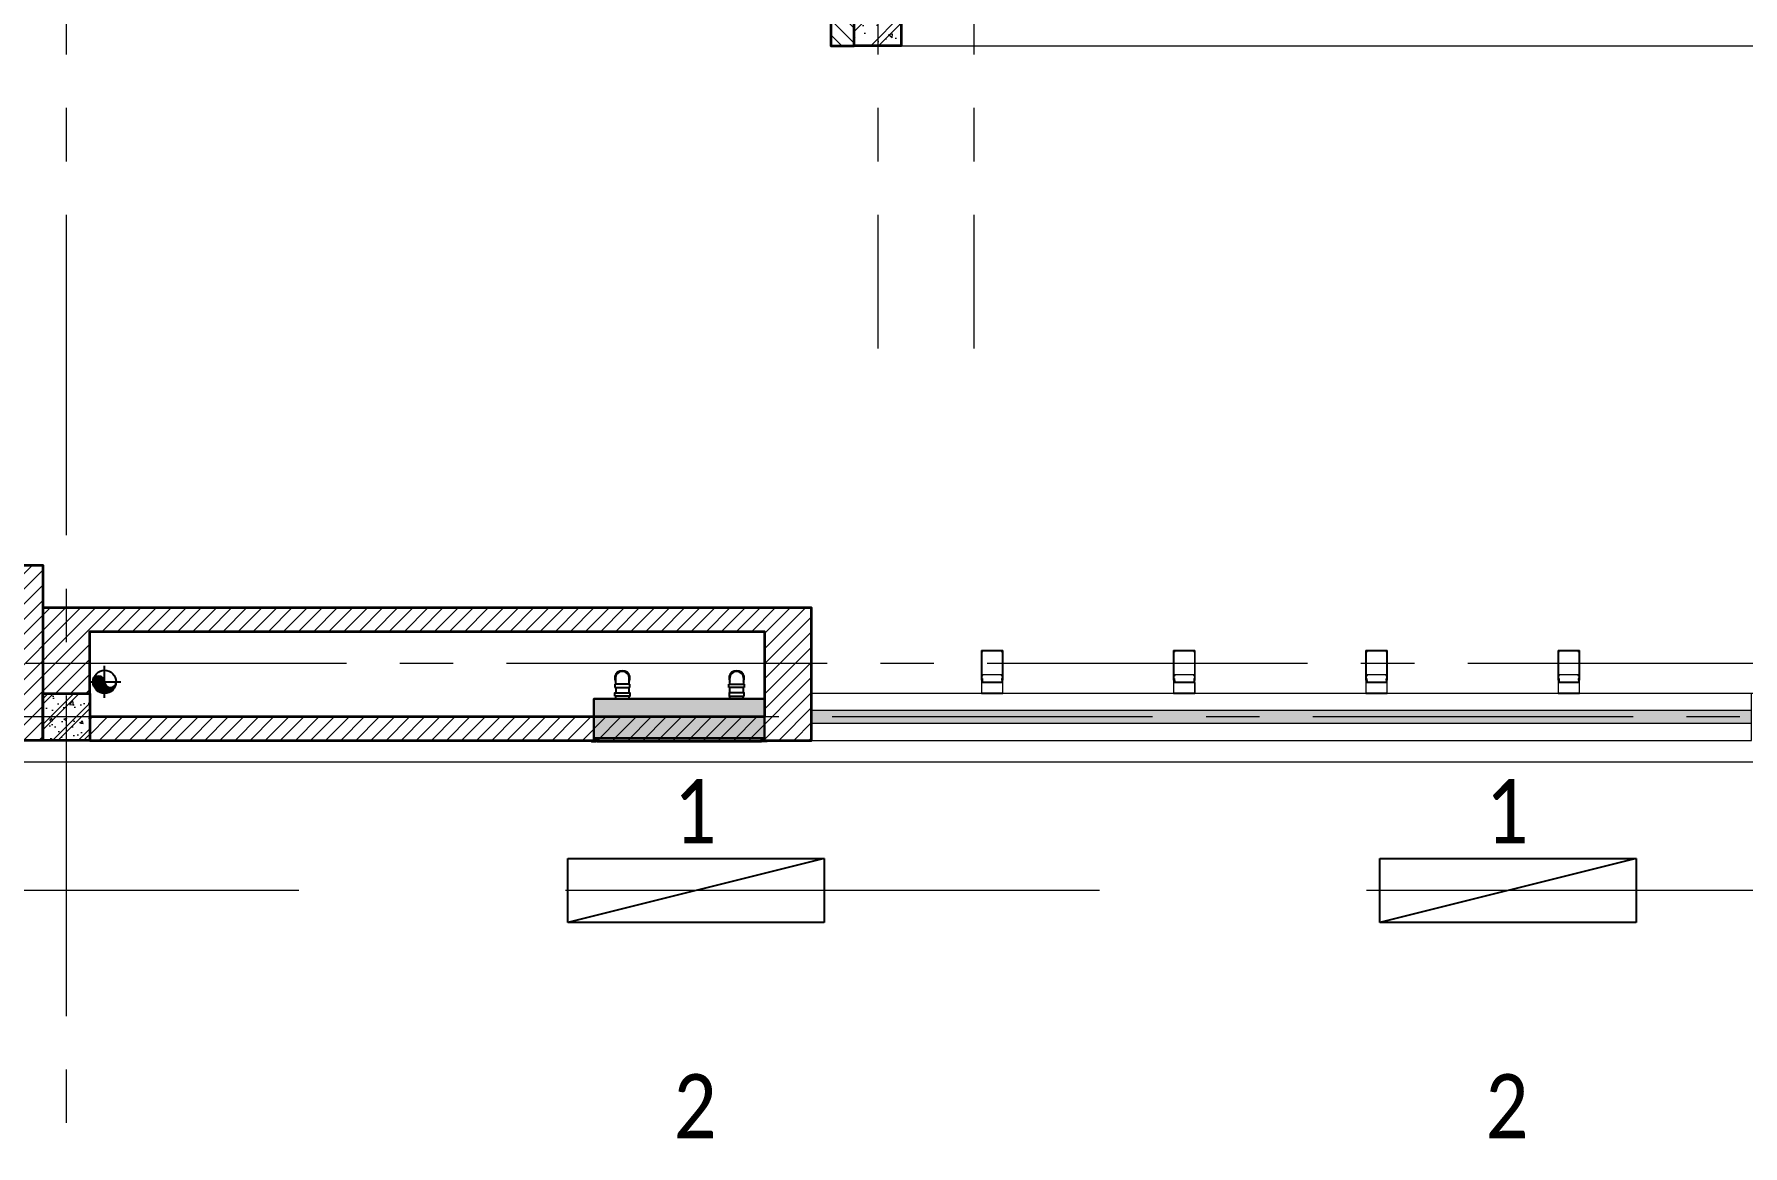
# Model space of a CAD drawing. Header units: millimetres. Extents: x 18326 to 214271, y -298828 to -198730.
# Drawn here: x 115197 to 123197, y -261587 to -256385 of the extents above; entities that cross this region are included whole.
import ezdxf
from ezdxf.enums import TextEntityAlignment as Align

# ---------------------------------------------------------------- set-up
doc = ezdxf.new("R2010")
doc.units = ezdxf.units.MM
doc.header["$LTSCALE"] = 20
doc.header["$MEASUREMENT"] = 0
for name, pattern in [('DASHED2', [0.375, 0.25, -0.125]), ('HIDDEN', [0.375, 0.25, -0.125]), ('xref LC GK$0$CENTER2', [1.125, 0.75, -0.125, 0.125, -0.125]), ('xref_mb.A4$0$2.Mat bang dien hinh$0$ACAD_ISO08W100', [36, 24, -3, 6, -3])]:
    doc.linetypes.add(name, pattern=pattern)
doc.layers.get('0').update_dxf_attribs({"lineweight": 0})
doc.layers.get('Defpoints').update_dxf_attribs({"color": 1, "lineweight": 25})
for name, color, linetype in [('!Cetech-TBD', 2, 'Continuous'), ('CDC-E-Note', 3, 'Continuous'), ('xref_mb.A4$0$1.TH_TM', 5, 'xref_mb.A4$0$TM'), ('xref_mb.A4$0$KV-Net thay 3', 251, 'Continuous')]:
    doc.layers.add(name, color=color, linetype=linetype)
for name, color, linetype, lineweight in [('0.MAU XANH- DAY DIEN', 3, 'HIDDEN', 20), ('xref LC GK$0$KV-Net truc', 251, 'xref LC GK$0$CENTER2', 9), ('xref_mb.A1$0$1', 1, 'Continuous', 25), ('xref_mb.A1$0$KV-Cat be tong', 6, 'Continuous', 35), ('xref_mb.A1$0$KV-Cat tuong', 4, 'Continuous', 35), ('xref_mb.A1$0$KV-Hatch', 179, 'Continuous', 5), ('xref_mb.A1$0$KV-Net thay 2', 8, 'Continuous', 13), ('xref_mb.A4$0$1', 1, 'Continuous', 25), ('xref_mb.A4$0$KV-Cat be tong', 6, 'Continuous', 35), ('xref_mb.A4$0$KV-Cat tuong', 4, 'Continuous', 35), ('xref_mb.A4$0$KV-Cat vat lieu', 11, 'Continuous', 20), ('xref_mb.A4$0$KV-Hatch', 179, 'Continuous', 5), ('xref_mb.A4$0$KV-Net thay 1', 9, 'Continuous', 20), ('xref_mb.A4$0$KV-Net thay 2', 8, 'Continuous', 13), ('xref_mb.A4$0$KV-Thiet bi', 59, 'Continuous', 9)]:
    doc.layers.add(name, color=color, linetype=linetype, lineweight=lineweight)
doc.styles.add('uv-abc', font='calibril.ttf', dxfattribs={"width": 0.85})
doc.styles.add('xref_mb.A4$0$TEXT LINE TYPE-UV ABC', font='uv-abc.shx')
doc.linetypes.add('xref_mb.A4$0$TM', pattern='A,16.5,-4,["M",xref_mb.A4$0$TEXT LINE TYPE-UV ABC,S=3,R=0,X=-1.3,Y=-1.3],-4', length=24.5)

# ---------------------------------------------------------------- blocks, each defined once
blk = doc.blocks.new('l57')
at = {"layer": '!Cetech-TBD'}
for p, q in [((-600, 150), (600, 150)), ((600, 150), (-600, -150)), ((-600, -150), (-600, 150)), ((600, 150), (600, -150)), ((600, -150), (-600, -150))]:
    blk.add_line(p, q, dxfattribs=at)
blk = doc.blocks.new('xref LC GK$0$LC')
at = {"layer": 'xref LC GK$0$KV-Net truc', "color": 8, "ltscale": 100}
for points in [[(85000, 10099.8), (85000, -85478.5)], [(88800, 10099.8), (88800, -49025.9)], [(89250, 10099.8), (89250, -49025.9)], [(117812.1, -50500), (79004.3, -50500)], [(175586.7, -50750), (-10253.1, -50750)]]:
    blk.add_lwpolyline(points, dxfattribs=at)
blk = doc.blocks.new('xref_mb.A1$0$cot22x22')
at = {"layer": 'xref_mb.A1$0$KV-Hatch'}
h = blk.add_hatch(dxfattribs=at)
h.set_pattern_fill('CHAU-02', color=8, scale=30, angle=90, pattern_type=2)
h.set_pattern_definition([(140, (0, 0), (18.82564, 215.17805), [22.5, -247.5]), (85, (0, 0), (-225.65764, -41.6254), [18, -198]), (190.4514, (1.57, 17.93), (-206.83186, 173.55281), [19.12206, -210.34263]), (136.1842, (-60, 4e-15), (49.6557, 320.17231), [33.75, -371.25]), (186.6356, (-55.86, 26.68), (-292.23536, 280.3988), [28.6831, -315.5139]), (81.1842, (-60, 4e-15), (-292.23558, 280.3986), [27, -297]), (111, (-45, 30), (120.78567, 179.07212), [22.5, -247.5]), (316, (-45, 30), (109.66194, 201.56464), [18, -198]), (161.4514, (-34.93, 44.92), (-96.75915, 252.06679), [19.12206, -210.34263]), (157.5, (0, 0), (-88.312339, -46.774855), [0, -195.6, 0, -201, 0, -198.75]), (94.5, (0, 0), (-114.030957, 85.005277), [0, -114.6, 0, -191.1, 0, -75.75]), (57.5, (-4e-15, -66.9), (6.766462, 160.14673), [0, -75, 0, -234, 0, -310.5]), (47.5, (-6e-15, -96.9), (-30.031495, 174.95585), [0, -97.5, 0, -155.4, 0, -220.5]), (45, (0, 0), (-90.156115, 90.156115), []), (45, (-36.75, 2e-15), (-90.156115, 90.156115), [])])
h.paths.add_polyline_path([(-301544.8, 85408.8), (-301544.8, 85628.8), (-301764.8, 85628.8), (-301764.8, 85408.8)])
at = {"layer": 'xref_mb.A1$0$KV-Cat be tong', "color": 8}
blk.add_lwpolyline([(-301764.8, 85628.8), (-301544.8, 85628.8), (-301544.8, 85408.8), (-301764.8, 85408.8)], close=True, dxfattribs=at)
blk = doc.blocks.new('xref_mb.A1$0$LCT1')
at = {"layer": 'xref_mb.A1$0$1', "color": 8}
blk.add_blockref('xref_mb.A1$0$cot22x22', (286204.8, -130718.8), dxfattribs=at)
blk = doc.blocks.new('xref_mb.A4$0$Mat cat lam be tong')
at = {"layer": 'xref_mb.A4$0$KV-Cat vat lieu', "color": 8, "lineweight": 0, "ltscale": 1000}
for p, q in [((-50, 0), (-50, 138.8)), ((-50, 138.8), (-48.3, 138.8)), ((-45.8, 132.9), (-48.8, 131.6)), ((-48.8, 131.6), (-48.8, 119.1)), ((48.8, 112), (-48.8, 112)), ((-48.8, 112), (-48.8, 7.1)), ((-48.3, 138.8), (-48, 143.8)), ((-46.5, 143.9), (-45.8, 132.9)), ((-43.7, 116.5), (-43.7, 116.5)), ((-42.9, 113.2), (42.9, 113.2)), ((43.7, 116.5), (43.7, 116.5)), ((45.5, 131.1), (44.5, 146)), ((45.5, 118.3), (45.5, 118.3)), ((45.7, 144.9), (46.6, 132.5)), ((48.8, 130.9), (45.8, 130.9)), ((47.1, 132.1), (47.8, 132.1)), ((48.3, 132.5), (48.7, 138.8)), ((48.7, 138.8), (50, 138.8)), ((48.8, 119.1), (48.8, 130.9)), ((48.8, 7.1), (48.8, 112)), ((50, 138.8), (50, 0)), ((-42.9, 1.2), (42.9, 1.2))]:
    blk.add_line(p, q, dxfattribs=at)
at = {"layer": 'xref_mb.A4$0$KV-Cat vat lieu', "color": 8, "lineweight": 25, "ltscale": 1000}
blk.add_line((50, 0), (-50, 0), dxfattribs=at)
at = {"layer": 'xref_mb.A4$0$KV-Cat vat lieu', "color": 8, "lineweight": 0, "ltscale": 1000}
blk.add_lwpolyline([(50, 200), (-50, 200), (-50, 138.8), (-48.7, 138.8), (-48.4, 144.9, -0.937697), (-46.6, 144.9), (-45.7, 132.7, -0.302776), (-45.9, 132.4, 1.868517), (-44.5, 131.6), (-45.5, 147, -0.434812), (-45, 147.5), (46.3, 147.5, -0.809784), (46.8, 145.1), (45.8, 144.6), (46.5, 133.7, 0.936602), (48, 133.7), (48.3, 138.8), (50, 138.8)], format="xyb", close=True, dxfattribs=at)
blk.add_lwpolyline([(-48.8, 198.8), (48.8, 198.8), (48.8, 148.7), (-48.8, 148.7)], close=True, dxfattribs=at)
for centre, major_axis, start_param, end_param in [((-48.3, 119.1), (-0.351, 0.351), 0.785398, 2.95554), ((-47.3, 143.8), (-0.526, -0.526), 2.426008, 5.436701), ((-46.1, 115.9), (-2.38, -2.38), 3.952132, 4.526337), ((-46.1, 115.9), (-1.33, 1.33), 5.522928, 10.185035), ((-46.2, 118.5), (-0.526, 0.526), 3.665191, 5.522928), ((-46.2, 118.5), (-0.526, 0.526), 2.381335, 3.665191), ((-43.5, 115.8), (-0.526, 0.526), 5.759586, 7.043442), ((-43.5, 115.8), (-0.526, 0.526), 3.90185, 5.759586), ((-42.9, 113.7), (-0.351, 0.351), 0.186052, 2.356194), ((-46.1, 115.9), (-2.38, -2.38), 1.756849, 2.331054), ((43.5, 115.8), (-0.526, -0.526), 3.665192, 5.522928), ((46.1, 115.9), (-2.38, -2.38), -0.760258, -0.186052), ((42.9, 113.7), (-0.351, -0.351), 0.785399, 2.955541), ((43.5, 115.8), (-0.526, -0.526), 2.381336, 3.665192), ((46.1, 115.9), (-1.33, -1.33), -0.760257, 3.90185), ((45.5, 146), (-0.701, -0.701), 1.250002, 5.5676), ((46.2, 118.5), (-0.526, 0.526), 5.472646, 7.330383), ((45.8, 131.2), (-0.21, 0.21), 0.855213, 2.356196), ((46.2, 118.5), (-0.526, 0.526), 1.047198, 2.331054), ((46, 144.9), (-0.21, 0.21), 5.962391, 7.138396), ((46.1, 115.9), (-2.38, 2.38), 4.898441, 5.472646), ((47.1, 132.6), (-0.351, 0.351), 0.855212, 2.356196), ((47.8, 132.6), (-0.351, -0.351), 0.785397, 2.297438), ((48.3, 119.1), (-0.351, 0.351), 1.756848, 3.926991), ((-48.3, 7.1), (-0.351, 0.351), 0.785398, 2.95554), ((-46.1, 3.9), (-2.38, -2.38), 3.952132, 4.526337), ((-46.1, 3.9), (-1.33, -1.33), 3.952132, 8.614239), ((-46.2, 6.5), (-0.526, 0.526), 2.381335, 5.522928), ((-43.5, 3.8), (-0.526, 0.526), 3.90185, 7.043443), ((-42.9, 1.7), (-0.351, -0.351), -1.384744, 0.785398), ((-46.1, 3.9), (-2.38, -2.38), 1.756849, 2.331054), ((43.5, 3.8), (-0.526, 0.526), 3.952132, 7.093724), ((46.1, 3.9), (-2.38, -2.38), -0.760258, -0.186052), ((42.9, 1.7), (-0.351, -0.351), 0.785399, 2.955541), ((46.1, 3.9), (-1.33, -1.33), -0.760257, 3.90185), ((46.2, 6.5), (-0.526, 0.526), 5.472646, 8.614239), ((46.1, 3.9), (-2.38, -2.38), 3.327645, 3.90185), ((48.3, 7.1), (-0.351, -0.351), 0.186052, 2.356194)]:
    blk.add_ellipse(centre, major_axis=major_axis, ratio=1, start_param=start_param, end_param=end_param, dxfattribs=at)
blk = doc.blocks.new('xref_mb.A4$0$cot22x22')
at = {"layer": 'xref_mb.A4$0$KV-Hatch'}
h = blk.add_hatch(dxfattribs=at)
h.set_pattern_fill('CHAU-01', color=8, scale=20, pattern_type=2)
h.set_pattern_definition([(50, (-443657.03, 9098.8), (143.45204, -12.55043), [15, -165]), (355, (-443657.03, 9098.8), (-27.75027, 150.43843), [12, -132]), (100.4514, (-443645.08, 9097.76), (115.70188, 137.88791), [12.74804, -140.22842]), (46.1842, (-443657.03, 9138.8), (213.44821, -33.1038), [22.5, -247.5]), (96.6356, (-443639.24, 9136.05), (186.93254, 194.82357), [19.12206, -210.3426]), (351.1842, (-443657.03, 9138.8), (186.9324, 194.82372), [18, -198]), (21, (-443637.03, 9128.8), (119.38141, -80.52378), [15, -165]), (326, (-443637.03, 9128.8), (48.66307, 145.03001), [12, -132]), (71.4514, (-443627.08, 9122.1), (168.04453, 64.5061), [12.74804, -140.22842]), (37.5, (-443657.03, 9098.806), (2.431971, 66.57877), [0, -130.4, 0, -134, 0, -132.5]), (7.5, (-443657.03, 9098.806), (52.613907, 78.882342), [0, -76.4, 0, -127.4, 0, -50.5]), (327.5, (-443701.63, 9098.806), (106.764487, -4.510974), [0, -50, 0, -156, 0, -207]), (317.5, (-443721.63, 9098.81), (116.637234, 20.020996), [0, -65, 0, -103.6, 0, -147]), (45, (-443657.03, 9098.81), (-60.104076, 60.104076), []), (45, (-443657.03, 9123.31), (-60.104076, 60.104076), [])])
h.paths.add_polyline_path([(-301544.8, 85408.8), (-301544.8, 85628.8), (-301764.8, 85628.8), (-301764.8, 85408.8)])
at = {"layer": 'xref_mb.A4$0$KV-Cat be tong', "color": 8}
blk.add_lwpolyline([(-301764.8, 85628.8), (-301544.8, 85628.8), (-301544.8, 85408.8), (-301764.8, 85408.8)], close=True, dxfattribs=at)
blk = doc.blocks.new('xref_mb.A4$0$DVCT3')
at = {"layer": 'xref_mb.A4$0$1', "color": 8}
blk.add_blockref('xref_mb.A4$0$cot22x22', (892561, -125447.3), dxfattribs=at)
blk = doc.blocks.new('xref_mb.A4$0$od')
at = {"ltscale": 10}
h = blk.add_hatch(dxfattribs=at)
h.set_pattern_fill('ANSI31', color=8, scale=0.5, style=0)
h.set_pattern_definition([(45, (-2211.68692, 549.289586), (-0.0441941738, 0.0441941738), [])])
h.paths.add_polyline_path([(-0.625, 0, -0.414214), (0, 0.625), (0, 0)])
h.paths.add_polyline_path([(0, -0.625, -0.414214), (-0.625, 0), (0, 0, 1)])
h.paths.add_polyline_path([(0, 0), (0, 0.625, -1)])
at = {"color": 8, "linetype": 'xref_mb.A4$0$2.Mat bang dien hinh$0$ACAD_ISO08W100', "ltscale": 0.02}
for p, q in [((-0.875, 0), (0.875, 0)), ((0, 0.875), (0, -0.875))]:
    blk.add_line(p, q, dxfattribs=at)
at = {"color": 8, "linetype": 'Continuous', "ltscale": 10}
blk.add_circle((0, 0), 0.625, dxfattribs=at)
for centre, start, end in [((0, -0.312), 90, 270), ((0, 0.312), 270, 90)]:
    blk.add_arc(centre, 0.312, start, end, dxfattribs=at)
blk = doc.blocks.new('xref_mb.A4$0$TNM')
at = {"layer": 'xref_mb.A4$0$1.TH_TM', "color": 8, "lineweight": 40, "ltscale": 0.25, "xscale": 86.40000000209601, "yscale": 86.40000000209601, "zscale": 86.40000000209601, "rotation": 90}
blk.add_blockref('xref_mb.A4$0$od', (72729.8, 22764), dxfattribs=at)
blk = doc.blocks.new('*U338')
at = {"layer": 'xref_mb.A4$0$KV-Hatch'}
h = blk.add_hatch(color=8, dxfattribs=at)
h.dxf.hatch_style = 1
h.paths.add_polyline_path([(-4400, 0), (0, 0), (0, 60), (-4400, 60)])
at = {"color": 8}
blk.add_lwpolyline([(-4400, 0), (0, 0), (0, 60), (-4400, 60)], close=True, dxfattribs=at)
blk = doc.blocks.new('xref_mb.A4$0$HCC')
at = {"layer": 'xref_mb.A4$0$KV-Hatch'}
h = blk.add_hatch(color=8, dxfattribs=at)
h.dxf.hatch_style = 1
h.paths.add_polyline_path([(400.9, -198.9), (400.9, -14.7), (-397.4, -14.7), (-397.4, -198.9)])
at = {"layer": 'xref_mb.A4$0$KV-Net thay 3', "color": 8}
for p, q in [((-397.4, -5.5, 0), (-397.4, -198.4, 0)), ((-397.4, -14.7, 0), (400.9, -14.7, 0)), ((394.9, -14.7), (395.8, -14.7)), ((-298.3, -199.7), (-298.3, -211.4, 0)), ((-298.3, -252.5, 0), (-298.3, -226.9, 0)), ((-235.9, -199.7, 0), (-235.9, -211.4, 0)), ((-235.9, -226.9, 0), (-235.9, -252.5, 0)), ((236.7, -199.7, 0), (236.7, -211.4, 0)), ((236.7, -226.9, 0), (236.7, -252.5, 0)), ((299.1, -199.7), (299.1, -211.4, 0)), ((299.1, -252.5, 0), (299.1, -226.9, 0)), ((-302.8, -267.9, 0), (-302.8, -252.5, 0)), ((-302.8, -252.5, 0), (-231.4, -252.5, 0)), ((-234.7, -267.9, 0), (-302.8, -267.9, 0)), ((-299.6, -295.2, 0), (-299.6, -267.9, 0)), ((-231.4, -267.9, 0), (-234.7, -267.9, 0)), ((-234.7, -267.9, 0), (-234.7, -295.2, 0)), ((-231.4, -252.5, 0), (-231.4, -267.9, 0)), ((303.6, -252.5, 0), (232.2, -252.5, 0)), ((232.2, -252.5, 0), (232.2, -267.9, 0)), ((232.2, -267.9, 0), (235.5, -267.9, 0)), ((235.5, -267.9, 0), (303.6, -267.9, 0)), ((235.5, -267.9, 0), (235.5, -295.2, 0)), ((300.4, -295.2, 0), (300.4, -267.9, 0)), ((303.6, -267.9, 0), (303.6, -252.5, 0))]:
    blk.add_line(p, q, dxfattribs=at)
at = {"layer": 'xref_mb.A4$0$KV-Net thay 3', "color": 8, "elevation": 0}
for points in [[(-389, -14.7), (-389.8, -14.7), (-389.8, -0.5), (-407.4, -0.5), (-407.4, -4.7), (-408.2, -4.7), (-408.2, 0.3), (-389, 0.3)], [(392.5, -14.7), (393.4, -14.7), (393.4, -0.5), (410.9, -0.5), (410.9, -4.7), (411.8, -4.7), (411.8, 0.3), (392.5, 0.3)], [(-302.9, -211.4), (-302.9, -226.9), (-231.5, -226.9), (-231.5, -211.4)], [(303.7, -211.4), (303.7, -226.9), (232.3, -226.9), (232.3, -211.4)]]:
    blk.add_lwpolyline(points, close=True, dxfattribs=at)
for points in [[(386.8, -14.7), (386.8, 0.3), (-383.2, 0.3), (-383.2, -14.7)], [(395.8, -14.7), (395.8, -5.5), (400.9, -5.5), (400.9, -198.9), (-397.4, -198.9), (-397.4, -5.5), (-392.2, -5.5), (-392.2, -14.7), (-391.4, -14.7), (-391.4, -4.7), (-398.2, -4.7), (-398.2, -199.7), (401.8, -199.7), (401.8, -4.7), (394.9, -4.7), (394.9, -14.7)]]:
    blk.add_lwpolyline(points, dxfattribs=at)
at = {"layer": 'xref_mb.A4$0$KV-Net thay 3', "color": 8}
for centre, radius, start, end in [((-267.1, -295.2, 0), 35.7, 155.38002, 24.61998), ((-267.1, -295.2, 0), 32.5, 180, 0), ((267.9, -295.2, 0), 35.7, 155.38002, 24.61998), ((267.9, -295.2, 0), 32.5, 180, 0)]:
    blk.add_arc(centre, radius, start, end, dxfattribs=at)

msp = doc.modelspace()

# ---------------------------------------------------------------- hatches: boundary and pattern name
at = {"layer": 'xref_mb.A1$0$KV-Hatch'}
h = msp.add_hatch(dxfattribs=at)
h.set_pattern_fill('ANSI31', color=8, scale=400, angle=90)
h.paths.add_polyline_path([(119036.9, -256440), (119036.9, -256220), (119256.9, -256220), (119256.9, -255970), (118926.9, -255970), (118926.9, -256440)])
h.paths.add_polyline_path([(119256.9, -250490), (119036.9, -250490), (119036.9, -250270), (118926.9, -250270), (118926.9, -252290), (119256.9, -252290)])
h.paths.add_polyline_path([(119256.9, -250490), (119496.9, -250490), (119496.9, -250270), (119256.9, -250270)])
h.paths.add_polyline_path([(126706.9, -250030), (126486.9, -250030), (126486.9, -250520), (126706.9, -250520)])
h.paths.add_polyline_path([(134706.9, -245505), (134486.9, -245505), (134486.9, -246520), (126706.9, -246520), (126706.9, -246230), (126486.9, -246230), (126486.9, -247030), (126706.9, -247030), (126706.9, -246740), (134486.9, -246740), (134486.9, -247805), (134706.9, -247805)])
h.paths.add_polyline_path([(134706.9, -249505), (134486.9, -249505), (134486.9, -250520), (134706.9, -250520)])
h.paths.add_polyline_path([(126886.9, -242520), (134306.9, -242520), (134306.9, -242740), (126886.9, -242740)])
h.paths.add_polyline_path([(134486.9, -243020), (134706.9, -243020), (134706.9, -243805), (134486.9, -243805)])
h.paths.add_polyline_path([(134706.9, -241230), (134486.9, -241230), (134486.9, -242520), (134706.9, -242520)])
h.paths.add_polyline_path([(134706.9, -237730), (134486.9, -237730), (134486.9, -239530), (134706.9, -239530)])
h.paths.add_polyline_path([(126706.9, -242030), (126486.9, -242030), (126486.9, -242520), (126706.9, -242520)])
h.paths.add_polyline_path([(126486.9, -234740), (126706.9, -234740), (126706.9, -235230), (126486.9, -235230)])
h.paths.add_polyline_path([(126886.9, -234520), (134306.9, -234520), (134306.9, -234740), (126886.9, -234740)])
h.paths.add_polyline_path([(134486.9, -234740), (134706.9, -234740), (134706.9, -236030), (134486.9, -236030)])
h.paths.add_polyline_path([(134486.9, -233230), (134706.9, -233230), (134706.9, -234240), (134486.9, -234240)])
h.paths.add_polyline_path([(126486.9, -233275), (126706.9, -233275), (126706.9, -234240), (126486.9, -234240)])
h.paths.add_polyline_path([(126706.9, -230275), (126486.9, -230275), (126486.9, -227020), (126706.9, -227020)])
edge = h.paths.add_edge_path()
edge.add_line((126706.9, -222390), (126706.9, -223520))
edge.add_line((126706.9, -223520), (126486.9, -223520))
edge.add_line((126486.9, -223520), (126486.9, -222060))
edge.add_line((126486.9, -222060), (126706.9, -222060))
edge.add_line((126706.9, -222060), (126706.9, -222170))
edge.add_line((126706.9, -222170), (134486.9, -222170))
edge = h.paths.add_edge_path(flags=17)
edge.add_line((134486.9, -222390), (126706.9, -222390))
edge = h.paths.add_edge_path()
edge.add_line((134486.9, -222170), (134486.9, -221480))
edge.add_line((134486.9, -221480), (134706.9, -221480))
edge.add_line((134706.9, -221480), (134706.9, -223780))
edge.add_line((134706.9, -223780), (134486.9, -223780))
edge.add_line((134486.9, -223780), (134486.9, -222390))
h.paths.add_polyline_path([(134486.9, -225480), (134706.9, -225480), (134706.9, -226520), (134486.9, -226520)])
h.paths.add_polyline_path([(134486.9, -227020), (134706.9, -227020), (134706.9, -228030), (134486.9, -228030)])
h.paths.add_polyline_path([(134306.9, -217820), (126886.9, -217820), (126886.9, -218040), (126886.9, -218840), (126486.9, -218840), (126486.9, -219060), (126706.9, -219060), (126706.9, -218950), (126996.9, -218950), (126996.9, -218040), (134306.9, -218040)])
h.paths.add_polyline_path([(134706.9, -217820), (136306.9, -217820), (136306.9, -218120), (135206.9, -218690), (134706.9, -218690), (134706.9, -219780), (134486.9, -219780), (134486.9, -218040), (134706.9, -218040), (134706.9, -218470), (135153.3, -218470), (135983.1, -218040), (134706.9, -218040)])
h.paths.add_polyline_path([(134706.9, -215105), (134486.9, -215105), (134486.9, -217540), (134706.9, -217540)])
h.paths.add_polyline_path([(134486.9, -211520), (134706.9, -211520), (134706.9, -213405), (134486.9, -213405)])
h.paths.add_polyline_path([(132786.9, -211020), (134306.9, -211020), (134306.9, -211240), (132786.9, -211240)])
h.paths.add_polyline_path([(126706.9, -211020), (126706.9, -210730), (129176.9, -210730), (129176.9, -211020), (126886.9, -211020), (126886.9, -211240), (131086.9, -211240), (131086.9, -211020), (129286.9, -211020), (129286.9, -210620), (126486.9, -210620), (126486.9, -211020)])
h.paths.add_polyline_path([(119256.9, -226740), (119496.9, -226740), (119496.9, -226520), (119256.9, -226520)])
h.paths.add_polyline_path([(119256.9, -226740), (119036.9, -226740), (119036.9, -226520), (118926.9, -226520), (118926.9, -228540), (119256.9, -228540)])
h.paths.add_polyline_path([(119036.9, -232690), (119036.9, -232470), (119256.9, -232470), (119256.9, -232220), (118926.9, -232220), (118926.9, -232690)])
h.paths.add_polyline_path([(119706.9, -240130), (119706.9, -237820), (119486.9, -237820), (119486.9, -237870), (118686.9, -237870), (118686.9, -237520), (117646.9, -237520), (117646.9, -237740), (118576.9, -237740), (118576.9, -237980), (119486.9, -237980), (119486.9, -240130)])
h.paths.add_polyline_path([(116246.9, -237740), (115836.9, -237740), (115836.9, -237520), (116246.9, -237520)])
h.paths.add_polyline_path([(115486.9, -238120), (115706.9, -238120), (115706.9, -245140), (115486.9, -245140)])
h.paths.add_polyline_path([(119486.9, -243080), (119596.9, -243080), (119596.9, -245520), (119486.9, -245520)])
h.paths.add_polyline_path([(119486.9, -240430), (119706.9, -240430), (119706.9, -242780), (119486.9, -242780)])
h.paths.add_polyline_path([(122046.9, -243040), (122156.9, -243040), (122156.9, -243955), (122046.9, -243955)])
h.paths.add_polyline_path([(123486.9, -245520), (122656.9, -245520), (122656.9, -245170), (122156.9, -245170), (122156.9, -244955), (122046.9, -244955), (122046.9, -245520), (119706.9, -245520), (119706.9, -245740), (123486.9, -245740)])
h.paths.add_polyline_path([(122601.9, -245225), (122171.9, -245225), (122171.9, -245505), (122601.9, -245505)], flags=16)
h.paths.add_polyline_path([(123706.9, -245520), (123706.9, -245281.2), (123595.7, -245170), (123486.9, -245170), (123486.9, -245520)])
h.paths.add_polyline_path([(126706.9, -217355), (126706.9, -217540), (126486.9, -217540), (126486.9, -217355)])
h.paths.add_polyline_path([(126486.9, -215955), (126486.9, -213105), (126706.9, -213105), (126706.9, -215955)])
h.paths.add_polyline_path([(126706.9, -211705), (126706.9, -211520), (126486.9, -211520), (126486.9, -211705)])
h.paths.add_polyline_path([(116986.9, -245520), (115836.9, -245520), (115836.9, -245740), (116986.9, -245740)])
h.paths.add_polyline_path([(115486.9, -245740), (115706.9, -245740), (115706.9, -246030), (116766.9, -246030), (116766.9, -245740), (116986.9, -245740), (116986.9, -246140), (115486.9, -246140)])
h.paths.add_polyline_path([(115486.9, -211520), (115706.9, -211520), (115706.9, -217540), (115486.9, -217540)])
h.paths.add_polyline_path([(115786.9, -217820), (116196.9, -217820), (116196.9, -218040), (115786.9, -218040)])
h.paths.add_polyline_path([(117966.9, -217620), (121226.9, -217620), (121226.9, -218040), (121596.9, -218040), (121596.9, -217820), (121286.9, -217510), (117906.9, -217510), (117596.9, -217820), (117596.9, -218040), (117966.9, -218040)])
h.paths.add_polyline_path([(122996.9, -217820), (123406.9, -217820), (123406.9, -218040), (122996.9, -218040)])
h.paths.add_polyline_path([(121936.9, -237740), (119986.9, -237740), (119986.9, -237520), (121936.9, -237520)])
h.paths.add_polyline_path([(121936.9, -237740), (122156.9, -237740), (122156.9, -238355), (121936.9, -238355)])
h.paths.add_polyline_path([(122156.9, -239555), (121936.9, -239555), (121936.9, -240170), (122156.9, -240170)])
h.paths.add_polyline_path([(121936.9, -240390), (119986.9, -240390), (119986.9, -240170), (121936.9, -240170)])
h.paths.add_polyline_path([(121936.9, -241005), (122156.9, -241005), (122156.9, -240390), (121936.9, -240390)])
h.paths.add_polyline_path([(122156.9, -242205), (121936.9, -242205), (121936.9, -242820), (122156.9, -242820)])
h.paths.add_polyline_path([(121936.9, -243040), (119986.9, -243040), (119986.9, -242820), (121936.9, -242820)])
h.paths.add_polyline_path([(123486.9, -213580), (123486.9, -211520), (123706.9, -211520), (123706.9, -217540), (123486.9, -217540), (123486.9, -215480), (123596.9, -215480), (123596.9, -213580)])
h.paths.add_polyline_path([(116721.9, -211240), (115786.9, -211240), (115786.9, -211020), (116721.9, -211020)])
h.paths.add_polyline_path([(119971.9, -211020), (119221.9, -211020), (119221.9, -211240), (119971.9, -211240)])
h.paths.add_polyline_path([(122471.9, -211240), (123406.9, -211240), (123406.9, -211020), (122471.9, -211020)])
h.paths.add_polyline_path([(126706.9, -238230), (126486.9, -238230), (126486.9, -239030), (126706.9, -239030)])
h.paths.add_polyline_path([(126706.9, -243020), (126486.9, -243020), (126486.9, -243230), (126706.9, -243230)])
h.paths.add_polyline_path([(134706.9, -229730), (134486.9, -229730), (134486.9, -231530), (134706.9, -231530)])
at = {"layer": 'xref_mb.A4$0$KV-Hatch'}
h = msp.add_hatch(dxfattribs=at)
h.set_pattern_fill('ANSI31', color=8, scale=400)
h.paths.add_polyline_path([(82216.9, -259580), (79656.9, -259580), (79656.9, -259180), (82216.9, -259180)], flags=16)
h.paths.add_polyline_path([(82436.9, -259690), (79436.9, -259690), (79436.9, -259070), (82436.9, -259070)])
h.paths.add_polyline_path([(91236.9, -259470), (91236.9, -259000.5), (90618.8, -259470), (91236.9, -259470), (91236.9, -259690), (90436.9, -259690), (90436.9, -259470), (91226.9, -258870), (91456.9, -258870), (91456.9, -259470)])
h.paths.add_polyline_path([(99456.9, -259470), (99456.9, -259000.5), (100075, -259470), (99456.9, -259470), (99456.9, -259690), (100256.9, -259690), (100256.9, -259470), (99466.9, -258870), (99236.9, -258870), (99236.9, -259470)])
h.paths.add_polyline_path([(102186.9, -258870), (102406.9, -258870), (102406.9, -259690), (102186.9, -259690)])
h.paths.add_polyline_path([(107456.9, -259470), (108075, -259470), (107456.9, -259000.5), (107456.9, -259470), (107236.9, -259470), (107236.9, -258870), (107466.9, -258870), (108256.9, -259470), (108256.9, -259690), (107456.9, -259690)])
h.paths.add_polyline_path([(115016.9, -259470), (115016.9, -259000.5), (114398.8, -259470)], flags=16)
h.paths.add_polyline_path([(115236.9, -259690), (114216.9, -259690), (114216.9, -259470), (115006.9, -258870), (115236.9, -258870)])
h.paths.add_polyline_path([(115456.9, -259470), (115456.9, -259180), (118616.9, -259180), (118616.9, -259580), (115456.9, -259580), (115456.9, -259690), (118836.9, -259690), (118836.9, -259070), (115236.9, -259070), (115236.9, -259470)])
h.paths.add_polyline_path([(123706.9, -259470), (123456.9, -259470), (123456.9, -259690), (123706.9, -259690)])
h.paths.add_polyline_path([(131456.9, -268990), (131236.9, -268990), (131236.9, -262970), (131456.9, -262970)])
h.paths.add_polyline_path([(83456.9, -259470), (83275, -259470), (82656.9, -259000.5), (82656.9, -259470), (83236.9, -259470), (83236.9, -259690), (82436.9, -259690), (82436.9, -258870), (82666.9, -258870)])

# ---------------------------------------------------------------- linework, layer by layer
at = {"layer": '0.MAU XANH- DAY DIEN', "linetype": 'DASHED2', "ltscale": 500}
msp.add_lwpolyline([(76435.3, -260392.9), (129711.4, -260390)], dxfattribs=at)
at = {"layer": 'xref_mb.A1$0$KV-Cat tuong', "color": 8}
msp.add_lwpolyline([(119036.9, -256440), (119036.9, -256220), (119256.9, -256220), (119256.9, -255970), (118926.9, -255970), (118926.9, -256440)], close=True, dxfattribs=at)
at = {"layer": 'xref_mb.A1$0$KV-Net thay 2', "color": 8}
msp.add_lwpolyline([(119256.9, -256440), (123486.9, -256440), (123486.9, -256220), (119256.9, -256220)], close=True, dxfattribs=at)
at = {"layer": 'xref_mb.A4$0$KV-Cat tuong', "color": 8}
msp.add_lwpolyline([(115236.9, -259690), (114216.9, -259690), (114216.9, -259470), (115006.9, -258870), (115236.9, -258870)], close=True, dxfattribs=at)
msp.add_lwpolyline([(115456.9, -259470), (115456.9, -259180), (118616.9, -259180), (118616.9, -259580), (115456.9, -259580), (115456.9, -259690), (118836.9, -259690), (118836.9, -259070), (115236.9, -259070), (115236.9, -259470), (115456.9, -259470)], dxfattribs=at)
at = {"layer": 'xref_mb.A4$0$KV-Net thay 1', "color": 8}
msp.add_lwpolyline([(131456.9, -262470), (131456.9, -259470), (118836.9, -259470)], dxfattribs=at)
msp.add_lwpolyline([(118836.9, -259690), (123236.9, -259690), (123236.9, -259470), (118836.9, -259470)], close=True, dxfattribs=at)
at = {"layer": 'xref_mb.A4$0$KV-Net thay 2', "color": 8}
msp.add_lwpolyline([(75456.9, -259690), (75456.9, -259790), (123706.9, -259790), (123706.9, -259690)], dxfattribs=at)

# ---------------------------------------------------------------- block references
at = {"color": 8}
for name, p in [('xref_mb.A1$0$LCT1', (134596.9, -211130)), ('xref_mb.A4$0$TNM', (42796.9, -282180))]:
    msp.add_blockref(name, p, dxfattribs=at)
at = {"xscale": 0.9999811998533592, "yscale": 0.9999811998533592, "zscale": 0.9999811998533592}
for p in [(118296, -260392.9), (122096.9, -260392.9)]:
    msp.add_blockref('l57', p, dxfattribs=at)
at = {"layer": 'Defpoints', "color": 8, "rotation": 180}
for p in [(119681.9, -259270), (120581.9, -259270), (121481.9, -259270), (122381.9, -259270)]:
    msp.add_blockref('xref_mb.A4$0$Mat cat lam be tong', p, dxfattribs=at)
at = {"layer": 'xref LC GK$0$KV-Net truc', "color": 8}
msp.add_blockref('xref LC GK$0$LC', (30346.9, -208830), dxfattribs=at)
at = {"layer": 'xref_mb.A4$0$1', "color": 8}
msp.add_blockref('xref_mb.A4$0$DVCT3', (-475559.4, -219651.5), dxfattribs=at)
at = {"layer": 'xref_mb.A4$0$KV-Cat tuong', "color": 8, "rotation": 180}
msp.add_blockref('xref_mb.A4$0$HCC', (118218.7, -259694.7, 0), dxfattribs=at)
at = {"layer": 'xref_mb.A4$0$KV-Thiet bi', "color": 8}
msp.add_blockref('*U338', (123236.9, -259610), dxfattribs=at)

# ---------------------------------------------------------------- texts
at = {"layer": 'CDC-E-Note', "style": 'uv-abc', "width": 0.85}
for s, p in [('1', (118190.8, -260021.9)), ('1', (121991.7, -260021.9)), ('2', (118190.8, -261401.9)), ('2', (121991.7, -261401.9))]:
    msp.add_text(s, height=300, dxfattribs=at).set_placement(p, align=Align.MIDDLE_LEFT)

doc.saveas('drawing.dxf')
